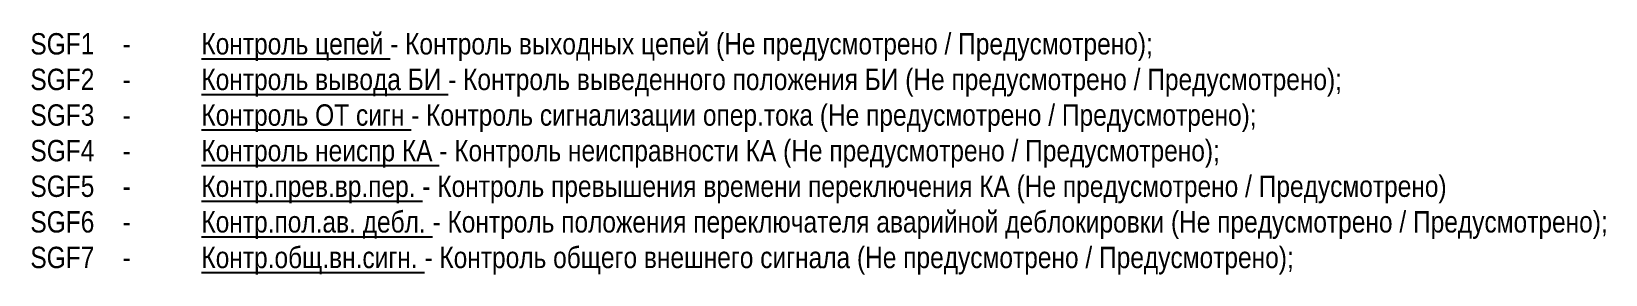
# Model space of a CAD drawing. Header units: millimetres. Extents: x 0 to 539, y 0 to 411.
# Drawn here: x 281.2 to 538.8, y 332.4 to 372.3 of the extents above; entities that cross this region are included whole.
import ezdxf

# ---------------------------------------------------------------- set-up
doc = ezdxf.new("R2010")
doc.units = ezdxf.units.MM
doc.styles.add('3.5_Gost_RD', font='ARIALN.TTF', dxfattribs={"height": 3.5})

msp = doc.modelspace()

# ---------------------------------------------------------------- texts
at = {"color": 30, "ltscale": 100, "insert": (281, 372), "char_height": 3.5, "width": 260, "attachment_point": 1, "style": '3.5_Gost_RD'}
msp.add_mtext('SGF1^I -^I{\\LКонтроль цепей} - Контроль выходных цепей (Не предусмотрено / Предусмотрено);\\PSGF2^I - ^I{\\LКонтроль вывода БИ} - Контроль выведенного положения БИ (Не предусмотрено / Предусмотрено);\\PSGF3^I - ^I{\\LКонтроль ОТ сигн} - Контроль сигнализации опер.тока (Не предусмотрено / Предусмотрено);\\PSGF4^I -^I{\\LКонтроль неиспр КА} - Контроль неисправности КА (Не предусмотрено / Предусмотрено);\\PSGF5^I -^I{\\LКонтр.прев.вр.пер.} - Контроль превышения времени переключения КА (Не предусмотрено / Предусмотрено)\\PSGF6^I - ^I{\\LКонтр.пол.ав. дебл.} - Контроль положения переключателя аварийной деблокировки (Не предусмотрено / Предусмотрено);\\PSGF7^I - ^I{\\LКонтр.общ.вн.сигн.} - Контроль общего внешнего сигнала (Не предусмотрено / Предусмотрено);\\P\\P\\P ', dxfattribs=at)

doc.saveas('drawing.dxf')
